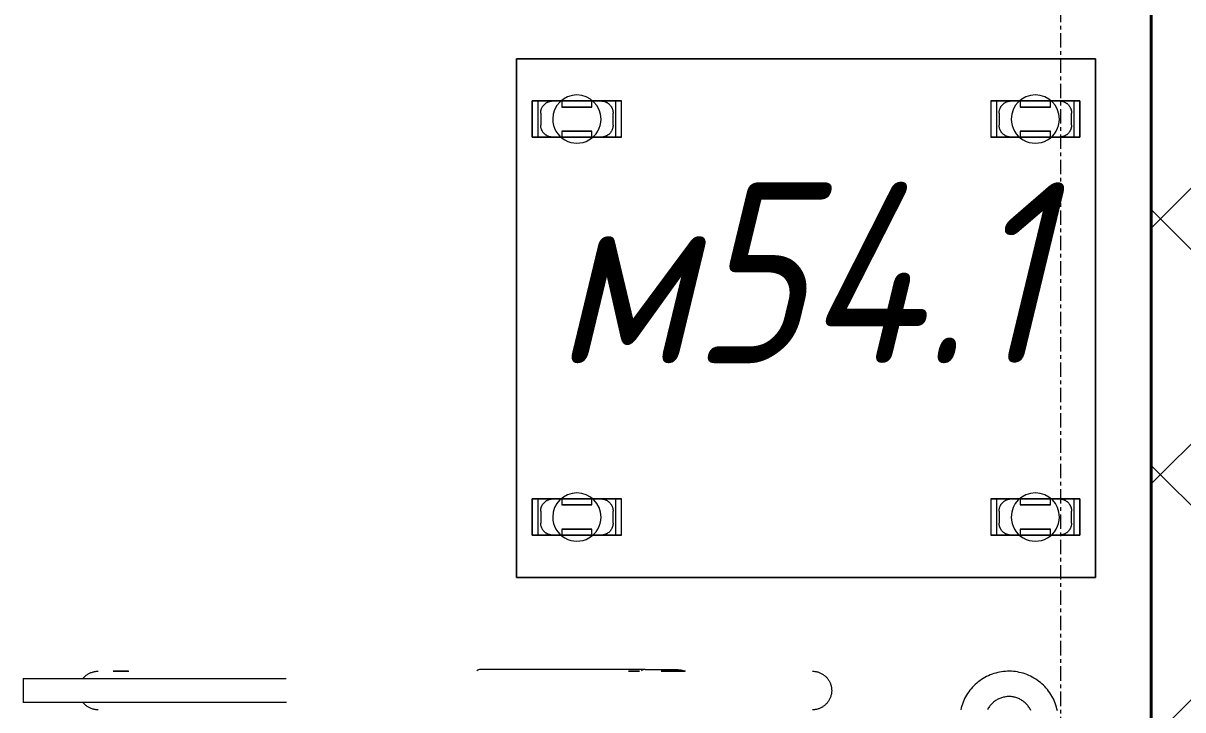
# Model space of a CAD drawing. Header units: millimetres. Extents: x -32954 to 151739, y -65671 to 56243.
# Drawn here: x -16110 to -15149, y -23640 to -23070 of the extents above; entities that cross this region are included whole.
import ezdxf

# ---------------------------------------------------------------- set-up
doc = ezdxf.new("R2010")
doc.units = ezdxf.units.MM
doc.linetypes.add('ADSK_Линия сетки', pattern=[21, 12, -3, 3, -3])
for name, color, linetype, lineweight in [('I-FURN', 7, 'Continuous', 9), ('I-FURN-IDEN', 7, 'Continuous', 9), ('Оси', 7, 'Continuous', 9), ('Специальное оборудование', 7, 'Continuous', 18), ('Стены разрез', 7, 'Continuous', 40)]:
    doc.layers.add(name, color=color, linetype=linetype, lineweight=lineweight)
doc.styles.add('GOST Common_I', font='GOST_Common Italic.ttf', dxfattribs={"width": 0.9, "height": 150})

# ---------------------------------------------------------------- blocks, each defined once
blk = doc.blocks.new('Medical_All_ARJO_Enterprise-8000_Patient-Bed - Citadel-V19-В_АР_ПЭ_02 Этаж')
at = {"layer": 'Специальное оборудование'}
for p, q in [((271.41, 514.46), (263.73, 514.46)), ((263.73, 514.46), (276.93, 514.46)), ((276.25, 514.46), (271.41, 514.46)), ((704.65, 515.96), (568.2, 515.96)), ((693.64, 514.46), (690.99, 514.46)), ((691.02, 514.46), (700.02, 514.46)), ((700, 514.46), (693.64, 514.46)), ((704.65, 515.96), (718.33, 515.96)), ((717.99, 514.46), (737.63, 514.46)), ((730.01, 514.46), (718.1, 514.46)), ((718.33, 515.96), (728.21, 515.96)), ((728.21, 515.96), (732.23, 515.96)), ((738.2, 514.46), (730.01, 514.46)), ((189.25, 508.46), (189.25, 488.45)), ((189.25, 508.46), (239.32, 508.46)), ((239.32, 508.46), (407.2, 508.46)), ((239.32, 488.45), (189.25, 488.45)), ((407.55, 488.45), (239.32, 488.45))]:
    blk.add_line(p, q, dxfattribs=at)
at = {"layer": 'Специальное оборудование', "flags": 128}
for points in [[(238.79, 508.38), (239.2, 508.88), (239.62, 509.35), (240.07, 509.81), (240.53, 510.26), (241.01, 510.68), (241.51, 511.08), (242.02, 511.46), (242.55, 511.83), (243.09, 512.17), (243.64, 512.49), (244.21, 512.78), (244.79, 513.06), (245.38, 513.31), (245.98, 513.53), (246.59, 513.74), (247.2, 513.91), (247.82, 514.07), (248.45, 514.19), (249.08, 514.3), (249.72, 514.38), (250.35, 514.43), (250.99, 514.45), (251.34, 514.46)], [(732.23, 515.96), (734.28, 515.74), (736.26, 515.1)], [(843.38, 514.46), (844.02, 514.44), (844.66, 514.41), (845.29, 514.34), (845.93, 514.25), (846.56, 514.14), (847.18, 514), (847.8, 513.83), (848.41, 513.65), (849.01, 513.43), (849.61, 513.19), (850.19, 512.93), (850.77, 512.65), (851.33, 512.34), (851.88, 512.01), (852.41, 511.66), (852.93, 511.29), (853.44, 510.9), (853.93, 510.49), (854.4, 510.05), (854.86, 509.6), (855.29, 509.14), (855.71, 508.65), (856.11, 508.15), (856.49, 507.63), (856.84, 507.1), (857.18, 506.56), (857.49, 506), (857.78, 505.43), (858.05, 504.85), (858.29, 504.26), (858.51, 503.65), (858.71, 503.04), (858.88, 502.43), (859.02, 501.81), (859.15, 501.18), (859.24, 500.54), (859.31, 499.91), (859.36, 499.27), (859.38, 498.63), (859.37, 497.99), (859.34, 497.35), (859.28, 496.71), (859.2, 496.08), (859.09, 495.45), (858.96, 494.82), (858.8, 494.2), (858.62, 493.59), (858.41, 492.98), (858.18, 492.39), (857.93, 491.8), (857.65, 491.22), (857.35, 490.66), (857.03, 490.1), (856.68, 489.57), (856.31, 489.04), (855.93, 488.53), (855.52, 488.04), (855.09, 487.56), (854.65, 487.1), (854.19, 486.66), (853.7, 486.24), (853.21, 485.83), (852.7, 485.45), (852.17, 485.09), (851.63, 484.75), (851.07, 484.43), (850.5, 484.13), (849.93, 483.86), (849.34, 483.61), (848.74, 483.38), (848.13, 483.18), (847.52, 483), (846.89, 482.85), (846.27, 482.72), (845.64, 482.62), (845, 482.54), (844.36, 482.49), (843.72, 482.46), (843.38, 482.46)], [(1046.49, 481.58), (1046.13, 483.18), (1045.71, 484.77), (1045.23, 486.33), (1044.68, 487.88), (1044.07, 489.4), (1043.4, 490.9), (1042.67, 492.37), (1041.89, 493.81), (1041.04, 495.22), (1040.15, 496.59), (1039.19, 497.92), (1038.19, 499.22), (1037.13, 500.47), (1036.02, 501.68), (1034.87, 502.85), (1033.67, 503.97), (1032.43, 505.04), (1031.15, 506.06), (1029.82, 507.02), (1028.46, 507.94), (1027.06, 508.8), (1025.63, 509.6), (1024.17, 510.34), (1022.68, 511.03), (1021.16, 511.65), (1019.62, 512.21), (1018.06, 512.72), (1016.48, 513.15), (1014.89, 513.53), (1013.28, 513.84), (1011.65, 514.09), (1010.02, 514.27), (1008.39, 514.38), (1006.75, 514.44), (1005.11, 514.42), (1003.47, 514.34), (1001.84, 514.19), (1000.21, 513.98), (998.6, 513.71), (996.99, 513.37), (995.4, 512.96), (993.83, 512.49), (992.28, 511.96), (990.75, 511.37), (989.24, 510.72), (987.77, 510.01), (986.32, 509.24), (984.9, 508.41), (983.52, 507.52), (982.18, 506.59), (980.87, 505.59), (979.61, 504.55), (978.38, 503.46), (977.21, 502.32), (976.07, 501.13), (974.99, 499.9), (973.96, 498.63), (972.98, 497.31), (972.05, 495.96), (971.17, 494.57), (970.36, 493.15), (969.6, 491.7), (968.9, 490.22), (968.26, 488.71), (967.68, 487.17), (967.16, 485.62), (966.7, 484.04), (966.31, 482.45)], [(1024.4, 481.96), (1024.05, 482.67), (1023.66, 483.38), (1023.25, 484.06), (1022.81, 484.73), (1022.35, 485.38), (1021.86, 486.01), (1021.34, 486.63), (1020.8, 487.22), (1020.24, 487.78), (1019.66, 488.33), (1019.05, 488.85), (1018.42, 489.35), (1017.78, 489.82), (1017.11, 490.27), (1016.43, 490.69), (1015.73, 491.08), (1015.02, 491.44), (1014.29, 491.77), (1013.55, 492.08), (1012.8, 492.35), (1012.04, 492.6), (1011.27, 492.81), (1010.49, 492.99), (1009.71, 493.15), (1008.92, 493.27), (1008.12, 493.36), (1007.32, 493.41), (1006.52, 493.44), (1005.72, 493.43), (1004.92, 493.39), (1004.13, 493.32), (1003.33, 493.22), (1002.55, 493.08), (1001.76, 492.91), (1000.99, 492.72), (1000.22, 492.49), (999.46, 492.23), (998.72, 491.94), (997.98, 491.62), (997.26, 491.28), (996.56, 490.9), (995.87, 490.5), (995.19, 490.07), (994.54, 489.61), (993.9, 489.12), (993.28, 488.62), (992.69, 488.08), (992.11, 487.53), (991.56, 486.95), (991.03, 486.35), (990.53, 485.72), (990.05, 485.08), (989.59, 484.42), (989.17, 483.75), (988.77, 483.05), (988.4, 482.34)], [(251.34, 482.46), (250.7, 482.47), (250.06, 482.51), (249.42, 482.57), (248.79, 482.66), (248.16, 482.78), (247.53, 482.92), (246.92, 483.08), (246.3, 483.27), (245.7, 483.48), (245.11, 483.72), (244.52, 483.98), (243.95, 484.27), (243.39, 484.57), (242.84, 484.9), (242.3, 485.25), (241.78, 485.62), (241.28, 486.02), (240.79, 486.43), (240.32, 486.86), (239.86, 487.31), (239.42, 487.78), (239.01, 488.26)]]:
    blk.add_lwpolyline(points, dxfattribs=at)
at = {"layer": 'Специальное оборудование'}
for centre in [(568.2, 482.25), (704.65, 482.25)]:
    blk.add_ellipse(centre, major_axis=(0, 33.71), ratio=0.34202, start_param=0, end_param=0.261799, dxfattribs=at)
blk = doc.blocks.new('М35-М54-М210-М382_Тумба - М54_1_Тумба прикроватная 400х500х750 мм-9778782-О_ТХ_05')
at = {"layer": 'I-FURN'}
for p, q in [((215, 480), (-215, 480)), ((-215, 480), (-215, 0)), ((-215, 480), (215, 480)), ((-215, 0), (-215, 480)), ((215, 0), (215, 480)), ((215, 480), (215, 0)), ((-150, 467), (-180, 467)), ((-180, 393), (-180, 467)), ((-180, 467), (-180, 462)), ((-180, 467), (-150, 467)), ((-180, 462), (-180, 398)), ((-180, 462), (-150, 462)), ((-150, 462), (-150, 467)), ((-150, 467), (-150, 393)), ((-150, 398), (-150, 462)), ((180, 467), (150, 467)), ((150, 393), (150, 467)), ((150, 467), (150, 462)), ((150, 467), (180, 467)), ((150, 462), (150, 398)), ((150, 462), (180, 462)), ((180, 462), (180, 467)), ((180, 467), (180, 393)), ((180, 398), (180, 462)), ((-160, 460), (-170, 460)), ((170, 460), (160, 460)), ((-175, 442.5), (-180, 442.5)), ((-180, 417.5), (-180, 442.5)), ((-180, 442.5), (-180, 417.5)), ((-175, 417.5), (-175, 442.5)), ((-175, 442.5), (-175, 417.5)), ((-150, 442.5), (-155, 442.5)), ((-155, 417.5), (-155, 442.5)), ((-155, 442.5), (-155, 417.5)), ((-150, 442.5), (-150, 417.5)), ((-150, 417.5), (-150, 442.5)), ((155, 442.5), (150, 442.5)), ((150, 417.5), (150, 442.5)), ((150, 442.5), (150, 417.5)), ((155, 442.5), (155, 417.5)), ((155, 417.5), (155, 442.5)), ((180, 442.5), (175, 442.5)), ((175, 442.5), (175, 417.5)), ((175, 417.5), (175, 442.5)), ((180, 442.5), (180, 417.5)), ((180, 417.5), (180, 442.5)), ((-180, 417.5), (-175, 417.5)), ((-155, 417.5), (-150, 417.5)), ((150, 417.5), (155, 417.5)), ((175, 417.5), (180, 417.5)), ((-180, 398), (-180, 393)), ((-150, 398), (-180, 398)), ((-170, 400), (-160, 400)), ((-150, 393), (-150, 398)), ((150, 398), (150, 393)), ((180, 398), (150, 398)), ((160, 400), (170, 400)), ((180, 393), (180, 398)), ((-180, 393), (-150, 393)), ((-180, 393), (-150, 393)), ((150, 393), (180, 393)), ((150, 393), (180, 393)), ((-150, 87), (-180, 87)), ((-180, 13), (-180, 87)), ((-180, 87), (-180, 82)), ((-150, 87), (-180, 87)), ((-150, 82), (-150, 87)), ((-150, 87), (-150, 13)), ((180, 87), (150, 87)), ((150, 13), (150, 87)), ((150, 87), (150, 82)), ((180, 87), (150, 87)), ((180, 82), (180, 87)), ((180, 87), (180, 13)), ((-180, 82), (-180, 18)), ((-180, 82), (-150, 82)), ((-160, 80), (-170, 80)), ((-150, 18), (-150, 82)), ((150, 82), (150, 18)), ((150, 82), (180, 82)), ((170, 80), (160, 80)), ((180, 18), (180, 82)), ((-175, 62.5), (-180, 62.5)), ((-180, 37.5), (-180, 62.5)), ((-180, 62.5), (-180, 37.5)), ((-175, 37.5), (-175, 62.5)), ((-175, 62.5), (-175, 37.5)), ((-150, 62.5), (-155, 62.5)), ((-155, 37.5), (-155, 62.5)), ((-155, 62.5), (-155, 37.5)), ((-150, 62.5), (-150, 37.5)), ((-150, 37.5), (-150, 62.5)), ((155, 62.5), (150, 62.5)), ((150, 37.5), (150, 62.5)), ((150, 62.5), (150, 37.5)), ((155, 62.5), (155, 37.5)), ((155, 37.5), (155, 62.5)), ((180, 62.5), (175, 62.5)), ((175, 62.5), (175, 37.5)), ((175, 37.5), (175, 62.5)), ((180, 62.5), (180, 37.5)), ((180, 37.5), (180, 62.5)), ((-180, 37.5), (-175, 37.5)), ((-155, 37.5), (-150, 37.5)), ((150, 37.5), (155, 37.5)), ((175, 37.5), (180, 37.5)), ((-170, 20), (-160, 20)), ((160, 20), (170, 20)), ((-180, 18), (-180, 13)), ((-150, 18), (-180, 18)), ((-180, 13), (-150, 13)), ((-150, 13), (-180, 13)), ((-150, 13), (-150, 18)), ((150, 18), (150, 13)), ((180, 18), (150, 18)), ((150, 13), (180, 13)), ((180, 13), (150, 13)), ((180, 13), (180, 18)), ((-215, 0), (215, 0)), ((215, 0), (-215, 0))]:
    blk.add_line(p, q, dxfattribs=at)
at = {"layer": 'I-FURN', "flags": 128}
for points in [[(-180, 450), (-179.99, 450.4), (-179.97, 450.8), (-179.93, 451.2), (-179.87, 451.59), (-179.8, 451.99), (-179.71, 452.38), (-179.61, 452.76), (-179.49, 453.15), (-179.36, 453.52), (-179.21, 453.89), (-179.05, 454.26), (-178.87, 454.62), (-178.68, 454.97), (-178.47, 455.31), (-178.25, 455.65), (-178.02, 455.97), (-177.78, 456.29), (-177.52, 456.59), (-177.25, 456.89), (-176.97, 457.17), (-176.67, 457.45), (-176.37, 457.71), (-176.06, 457.96), (-175.74, 458.19), (-175.4, 458.41), (-175.06, 458.62), (-174.71, 458.82), (-174.36, 459), (-173.99, 459.17), (-173.62, 459.32), (-173.25, 459.46), (-172.87, 459.58), (-172.48, 459.69), (-172.09, 459.78), (-171.7, 459.85), (-171.3, 459.91), (-170.91, 459.96), (-170.51, 459.99), (-170.11, 460), (-170, 460)], [(-160, 460), (-159.6, 459.99), (-159.2, 459.97), (-158.8, 459.93), (-158.41, 459.87), (-158.01, 459.8), (-157.62, 459.71), (-157.24, 459.61), (-156.85, 459.49), (-156.48, 459.36), (-156.11, 459.21), (-155.74, 459.05), (-155.38, 458.87), (-155.03, 458.68), (-154.69, 458.47), (-154.35, 458.25), (-154.03, 458.02), (-153.71, 457.78), (-153.41, 457.52), (-153.11, 457.25), (-152.83, 456.97), (-152.55, 456.67), (-152.29, 456.37), (-152.04, 456.06), (-151.81, 455.74), (-151.59, 455.4), (-151.38, 455.06), (-151.18, 454.71), (-151, 454.36), (-150.83, 453.99), (-150.68, 453.62), (-150.54, 453.25), (-150.42, 452.87), (-150.31, 452.48), (-150.22, 452.09), (-150.15, 451.7), (-150.09, 451.3), (-150.04, 450.91), (-150.01, 450.51), (-150, 450.11), (-150, 450)], [(150, 450), (150.01, 450.4), (150.03, 450.8), (150.07, 451.2), (150.13, 451.59), (150.2, 451.99), (150.29, 452.38), (150.39, 452.76), (150.51, 453.15), (150.64, 453.52), (150.79, 453.89), (150.95, 454.26), (151.13, 454.62), (151.32, 454.97), (151.53, 455.31), (151.75, 455.65), (151.98, 455.97), (152.22, 456.29), (152.48, 456.59), (152.75, 456.89), (153.03, 457.17), (153.33, 457.45), (153.63, 457.71), (153.94, 457.96), (154.26, 458.19), (154.6, 458.41), (154.94, 458.62), (155.29, 458.82), (155.64, 459), (156.01, 459.17), (156.38, 459.32), (156.75, 459.46), (157.13, 459.58), (157.52, 459.69), (157.91, 459.78), (158.3, 459.85), (158.7, 459.91), (159.09, 459.96), (159.49, 459.99), (159.89, 460), (160, 460)], [(170, 460), (170.4, 459.99), (170.8, 459.97), (171.2, 459.93), (171.59, 459.87), (171.99, 459.8), (172.38, 459.71), (172.76, 459.61), (173.15, 459.49), (173.52, 459.36), (173.89, 459.21), (174.26, 459.05), (174.62, 458.87), (174.97, 458.68), (175.31, 458.47), (175.65, 458.25), (175.97, 458.02), (176.29, 457.78), (176.59, 457.52), (176.89, 457.25), (177.17, 456.97), (177.45, 456.67), (177.71, 456.37), (177.96, 456.06), (178.19, 455.74), (178.41, 455.4), (178.62, 455.06), (178.82, 454.71), (179, 454.36), (179.17, 453.99), (179.32, 453.62), (179.46, 453.25), (179.58, 452.87), (179.69, 452.48), (179.78, 452.09), (179.85, 451.7), (179.91, 451.3), (179.96, 450.91), (179.99, 450.51), (180, 450.11), (180, 450)], [(-180, 410), (-180, 410.02), (-180, 410.06), (-180, 410.14), (-180, 410.26), (-180, 410.4), (-180, 410.57), (-180, 410.78), (-180, 411.02), (-180, 411.28), (-180, 411.58), (-180, 411.9), (-180, 412.26), (-180, 412.64), (-180, 413.05), (-180, 413.49), (-180, 413.96), (-180, 414.45), (-180, 414.96), (-180, 415.5), (-180, 416.07), (-180, 416.65), (-180, 417.26), (-180, 417.88), (-180, 418.53), (-180, 419.19), (-180, 419.88), (-180, 420.57), (-180, 421.29), (-180, 422.01), (-180, 422.75), (-180, 423.5), (-180, 424.27), (-180, 425.04), (-180, 425.82), (-180, 426.6), (-180, 427.39), (-180, 428.19), (-180, 428.98), (-180, 429.78), (-180, 430.58), (-180, 431.38), (-180, 432.18), (-180, 432.97), (-180, 433.76), (-180, 434.54), (-180, 435.32), (-180, 436.09), (-180, 436.84), (-180, 437.59), (-180, 438.32), (-180, 439.04), (-180, 439.75), (-180, 440.44), (-180, 441.11), (-180, 441.77), (-180, 442.41), (-180, 443.02), (-180, 443.62), (-180, 444.2), (-180, 444.75), (-180, 445.28), (-180, 445.78), (-180, 446.26), (-180, 446.71), (-180, 447.14), (-180, 447.54), (-180, 447.91), (-180, 448.25), (-180, 448.56), (-180, 448.84), (-180, 449.1), (-180, 449.32), (-180, 449.51), (-180, 449.67), (-180, 449.8), (-180, 449.9), (-180, 449.96), (-180, 450), (-180, 450)], [(-180, 450), (-180, 449.98), (-180, 449.94), (-180, 449.86), (-180, 449.74), (-180, 449.6), (-180, 449.43), (-180, 449.22), (-180, 448.98), (-180, 448.72), (-180, 448.42), (-180, 448.1), (-180, 447.74), (-180, 447.36), (-180, 446.95), (-180, 446.51), (-180, 446.04), (-180, 445.55), (-180, 445.04), (-180, 444.5), (-180, 443.93), (-180, 443.35), (-180, 442.74), (-180, 442.12), (-180, 441.47), (-180, 440.81), (-180, 440.12), (-180, 439.43), (-180, 438.71), (-180, 437.99), (-180, 437.25), (-180, 436.5), (-180, 435.73), (-180, 434.96), (-180, 434.18), (-180, 433.4), (-180, 432.61), (-180, 431.81), (-180, 431.02), (-180, 430.22), (-180, 429.42), (-180, 428.62), (-180, 427.82), (-180, 427.03), (-180, 426.24), (-180, 425.46), (-180, 424.68), (-180, 423.91), (-180, 423.16), (-180, 422.41), (-180, 421.68), (-180, 420.96), (-180, 420.25), (-180, 419.56), (-180, 418.89), (-180, 418.23), (-180, 417.59), (-180, 416.98), (-180, 416.38), (-180, 415.8), (-180, 415.25), (-180, 414.72), (-180, 414.22), (-180, 413.74), (-180, 413.29), (-180, 412.86), (-180, 412.46), (-180, 412.09), (-180, 411.75), (-180, 411.44), (-180, 411.16), (-180, 410.9), (-180, 410.68), (-180, 410.49), (-180, 410.33), (-180, 410.2), (-180, 410.1), (-180, 410.04), (-180, 410), (-180, 410)], [(-150, 450), (-150, 449.98), (-150, 449.94), (-150, 449.86), (-150, 449.74), (-150, 449.6), (-150, 449.43), (-150, 449.22), (-150, 448.98), (-150, 448.72), (-150, 448.42), (-150, 448.1), (-150, 447.74), (-150, 447.36), (-150, 446.95), (-150, 446.51), (-150, 446.04), (-150, 445.55), (-150, 445.04), (-150, 444.5), (-150, 443.93), (-150, 443.35), (-150, 442.74), (-150, 442.12), (-150, 441.47), (-150, 440.81), (-150, 440.12), (-150, 439.43), (-150, 438.71), (-150, 437.99), (-150, 437.25), (-150, 436.5), (-150, 435.73), (-150, 434.96), (-150, 434.18), (-150, 433.4), (-150, 432.61), (-150, 431.81), (-150, 431.02), (-150, 430.22), (-150, 429.42), (-150, 428.62), (-150, 427.82), (-150, 427.03), (-150, 426.24), (-150, 425.46), (-150, 424.68), (-150, 423.91), (-150, 423.16), (-150, 422.41), (-150, 421.68), (-150, 420.96), (-150, 420.25), (-150, 419.56), (-150, 418.89), (-150, 418.23), (-150, 417.59), (-150, 416.98), (-150, 416.38), (-150, 415.8), (-150, 415.25), (-150, 414.72), (-150, 414.22), (-150, 413.74), (-150, 413.29), (-150, 412.86), (-150, 412.46), (-150, 412.09), (-150, 411.75), (-150, 411.44), (-150, 411.16), (-150, 410.9), (-150, 410.68), (-150, 410.49), (-150, 410.33), (-150, 410.2), (-150, 410.1), (-150, 410.04), (-150, 410), (-150, 410)], [(-150, 410), (-150, 410.02), (-150, 410.06), (-150, 410.14), (-150, 410.26), (-150, 410.4), (-150, 410.57), (-150, 410.78), (-150, 411.02), (-150, 411.28), (-150, 411.58), (-150, 411.9), (-150, 412.26), (-150, 412.64), (-150, 413.05), (-150, 413.49), (-150, 413.96), (-150, 414.45), (-150, 414.96), (-150, 415.5), (-150, 416.07), (-150, 416.65), (-150, 417.26), (-150, 417.88), (-150, 418.53), (-150, 419.19), (-150, 419.88), (-150, 420.57), (-150, 421.29), (-150, 422.01), (-150, 422.75), (-150, 423.5), (-150, 424.27), (-150, 425.04), (-150, 425.82), (-150, 426.6), (-150, 427.39), (-150, 428.19), (-150, 428.98), (-150, 429.78), (-150, 430.58), (-150, 431.38), (-150, 432.18), (-150, 432.97), (-150, 433.76), (-150, 434.54), (-150, 435.32), (-150, 436.09), (-150, 436.84), (-150, 437.59), (-150, 438.32), (-150, 439.04), (-150, 439.75), (-150, 440.44), (-150, 441.11), (-150, 441.77), (-150, 442.41), (-150, 443.02), (-150, 443.62), (-150, 444.2), (-150, 444.75), (-150, 445.28), (-150, 445.78), (-150, 446.26), (-150, 446.71), (-150, 447.14), (-150, 447.54), (-150, 447.91), (-150, 448.25), (-150, 448.56), (-150, 448.84), (-150, 449.1), (-150, 449.32), (-150, 449.51), (-150, 449.67), (-150, 449.8), (-150, 449.9), (-150, 449.96), (-150, 450), (-150, 450)], [(150, 410), (150, 410.02), (150, 410.06), (150, 410.14), (150, 410.26), (150, 410.4), (150, 410.57), (150, 410.78), (150, 411.02), (150, 411.28), (150, 411.58), (150, 411.9), (150, 412.26), (150, 412.64), (150, 413.05), (150, 413.49), (150, 413.96), (150, 414.45), (150, 414.96), (150, 415.5), (150, 416.07), (150, 416.65), (150, 417.26), (150, 417.88), (150, 418.53), (150, 419.19), (150, 419.88), (150, 420.57), (150, 421.29), (150, 422.01), (150, 422.75), (150, 423.5), (150, 424.27), (150, 425.04), (150, 425.82), (150, 426.6), (150, 427.39), (150, 428.19), (150, 428.98), (150, 429.78), (150, 430.58), (150, 431.38), (150, 432.18), (150, 432.97), (150, 433.76), (150, 434.54), (150, 435.32), (150, 436.09), (150, 436.84), (150, 437.59), (150, 438.32), (150, 439.04), (150, 439.75), (150, 440.44), (150, 441.11), (150, 441.77), (150, 442.41), (150, 443.02), (150, 443.62), (150, 444.2), (150, 444.75), (150, 445.28), (150, 445.78), (150, 446.26), (150, 446.71), (150, 447.14), (150, 447.54), (150, 447.91), (150, 448.25), (150, 448.56), (150, 448.84), (150, 449.1), (150, 449.32), (150, 449.51), (150, 449.67), (150, 449.8), (150, 449.9), (150, 449.96), (150, 450), (150, 450)], [(150, 450), (150, 449.98), (150, 449.94), (150, 449.86), (150, 449.74), (150, 449.6), (150, 449.43), (150, 449.22), (150, 448.98), (150, 448.72), (150, 448.42), (150, 448.1), (150, 447.74), (150, 447.36), (150, 446.95), (150, 446.51), (150, 446.04), (150, 445.55), (150, 445.04), (150, 444.5), (150, 443.93), (150, 443.35), (150, 442.74), (150, 442.12), (150, 441.47), (150, 440.81), (150, 440.12), (150, 439.43), (150, 438.71), (150, 437.99), (150, 437.25), (150, 436.5), (150, 435.73), (150, 434.96), (150, 434.18), (150, 433.4), (150, 432.61), (150, 431.81), (150, 431.02), (150, 430.22), (150, 429.42), (150, 428.62), (150, 427.82), (150, 427.03), (150, 426.24), (150, 425.46), (150, 424.68), (150, 423.91), (150, 423.16), (150, 422.41), (150, 421.68), (150, 420.96), (150, 420.25), (150, 419.56), (150, 418.89), (150, 418.23), (150, 417.59), (150, 416.98), (150, 416.38), (150, 415.8), (150, 415.25), (150, 414.72), (150, 414.22), (150, 413.74), (150, 413.29), (150, 412.86), (150, 412.46), (150, 412.09), (150, 411.75), (150, 411.44), (150, 411.16), (150, 410.9), (150, 410.68), (150, 410.49), (150, 410.33), (150, 410.2), (150, 410.1), (150, 410.04), (150, 410), (150, 410)], [(180, 450), (180, 449.98), (180, 449.94), (180, 449.86), (180, 449.74), (180, 449.6), (180, 449.43), (180, 449.22), (180, 448.98), (180, 448.72), (180, 448.42), (180, 448.1), (180, 447.74), (180, 447.36), (180, 446.95), (180, 446.51), (180, 446.04), (180, 445.55), (180, 445.04), (180, 444.5), (180, 443.93), (180, 443.35), (180, 442.74), (180, 442.12), (180, 441.47), (180, 440.81), (180, 440.12), (180, 439.43), (180, 438.71), (180, 437.99), (180, 437.25), (180, 436.5), (180, 435.73), (180, 434.96), (180, 434.18), (180, 433.4), (180, 432.61), (180, 431.81), (180, 431.02), (180, 430.22), (180, 429.42), (180, 428.62), (180, 427.82), (180, 427.03), (180, 426.24), (180, 425.46), (180, 424.68), (180, 423.91), (180, 423.16), (180, 422.41), (180, 421.68), (180, 420.96), (180, 420.25), (180, 419.56), (180, 418.89), (180, 418.23), (180, 417.59), (180, 416.98), (180, 416.38), (180, 415.8), (180, 415.25), (180, 414.72), (180, 414.22), (180, 413.74), (180, 413.29), (180, 412.86), (180, 412.46), (180, 412.09), (180, 411.75), (180, 411.44), (180, 411.16), (180, 410.9), (180, 410.68), (180, 410.49), (180, 410.33), (180, 410.2), (180, 410.1), (180, 410.04), (180, 410), (180, 410)], [(180, 410), (180, 410.02), (180, 410.06), (180, 410.14), (180, 410.26), (180, 410.4), (180, 410.57), (180, 410.78), (180, 411.02), (180, 411.28), (180, 411.58), (180, 411.9), (180, 412.26), (180, 412.64), (180, 413.05), (180, 413.49), (180, 413.96), (180, 414.45), (180, 414.96), (180, 415.5), (180, 416.07), (180, 416.65), (180, 417.26), (180, 417.88), (180, 418.53), (180, 419.19), (180, 419.88), (180, 420.57), (180, 421.29), (180, 422.01), (180, 422.75), (180, 423.5), (180, 424.27), (180, 425.04), (180, 425.82), (180, 426.6), (180, 427.39), (180, 428.19), (180, 428.98), (180, 429.78), (180, 430.58), (180, 431.38), (180, 432.18), (180, 432.97), (180, 433.76), (180, 434.54), (180, 435.32), (180, 436.09), (180, 436.84), (180, 437.59), (180, 438.32), (180, 439.04), (180, 439.75), (180, 440.44), (180, 441.11), (180, 441.77), (180, 442.41), (180, 443.02), (180, 443.62), (180, 444.2), (180, 444.75), (180, 445.28), (180, 445.78), (180, 446.26), (180, 446.71), (180, 447.14), (180, 447.54), (180, 447.91), (180, 448.25), (180, 448.56), (180, 448.84), (180, 449.1), (180, 449.32), (180, 449.51), (180, 449.67), (180, 449.8), (180, 449.9), (180, 449.96), (180, 450), (180, 450)], [(-170, 400), (-170.4, 400.01), (-170.8, 400.03), (-171.2, 400.07), (-171.59, 400.13), (-171.99, 400.2), (-172.38, 400.29), (-172.76, 400.39), (-173.15, 400.51), (-173.52, 400.64), (-173.89, 400.79), (-174.26, 400.95), (-174.62, 401.13), (-174.97, 401.32), (-175.31, 401.53), (-175.65, 401.75), (-175.97, 401.98), (-176.29, 402.22), (-176.59, 402.48), (-176.89, 402.75), (-177.17, 403.03), (-177.45, 403.33), (-177.71, 403.63), (-177.96, 403.94), (-178.19, 404.26), (-178.41, 404.6), (-178.62, 404.94), (-178.82, 405.29), (-179, 405.64), (-179.17, 406.01), (-179.32, 406.38), (-179.46, 406.75), (-179.58, 407.13), (-179.69, 407.52), (-179.78, 407.91), (-179.85, 408.3), (-179.91, 408.7), (-179.96, 409.09), (-179.99, 409.49), (-180, 409.89), (-180, 410)], [(-150, 410), (-150.01, 409.6), (-150.03, 409.2), (-150.07, 408.8), (-150.13, 408.41), (-150.2, 408.01), (-150.29, 407.62), (-150.39, 407.24), (-150.51, 406.85), (-150.64, 406.48), (-150.79, 406.11), (-150.95, 405.74), (-151.13, 405.38), (-151.32, 405.03), (-151.53, 404.69), (-151.75, 404.35), (-151.98, 404.03), (-152.22, 403.71), (-152.48, 403.41), (-152.75, 403.11), (-153.03, 402.83), (-153.33, 402.55), (-153.63, 402.29), (-153.94, 402.04), (-154.26, 401.81), (-154.6, 401.59), (-154.94, 401.38), (-155.29, 401.18), (-155.64, 401), (-156.01, 400.83), (-156.38, 400.68), (-156.75, 400.54), (-157.13, 400.42), (-157.52, 400.31), (-157.91, 400.22), (-158.3, 400.15), (-158.7, 400.09), (-159.09, 400.04), (-159.49, 400.01), (-159.89, 400), (-160, 400)], [(160, 400), (159.6, 400.01), (159.2, 400.03), (158.8, 400.07), (158.41, 400.13), (158.01, 400.2), (157.62, 400.29), (157.24, 400.39), (156.85, 400.51), (156.48, 400.64), (156.11, 400.79), (155.74, 400.95), (155.38, 401.13), (155.03, 401.32), (154.69, 401.53), (154.35, 401.75), (154.03, 401.98), (153.71, 402.22), (153.41, 402.48), (153.11, 402.75), (152.83, 403.03), (152.55, 403.33), (152.29, 403.63), (152.04, 403.94), (151.81, 404.26), (151.59, 404.6), (151.38, 404.94), (151.18, 405.29), (151, 405.64), (150.83, 406.01), (150.68, 406.38), (150.54, 406.75), (150.42, 407.13), (150.31, 407.52), (150.22, 407.91), (150.15, 408.3), (150.09, 408.7), (150.04, 409.09), (150.01, 409.49), (150, 409.89), (150, 410)], [(180, 410), (179.99, 409.6), (179.97, 409.2), (179.93, 408.8), (179.87, 408.41), (179.8, 408.01), (179.71, 407.62), (179.61, 407.24), (179.49, 406.85), (179.36, 406.48), (179.21, 406.11), (179.05, 405.74), (178.87, 405.38), (178.68, 405.03), (178.47, 404.69), (178.25, 404.35), (178.02, 404.03), (177.78, 403.71), (177.52, 403.41), (177.25, 403.11), (176.97, 402.83), (176.67, 402.55), (176.37, 402.29), (176.06, 402.04), (175.74, 401.81), (175.4, 401.59), (175.06, 401.38), (174.71, 401.18), (174.36, 401), (173.99, 400.83), (173.62, 400.68), (173.25, 400.54), (172.87, 400.42), (172.48, 400.31), (172.09, 400.22), (171.7, 400.15), (171.3, 400.09), (170.91, 400.04), (170.51, 400.01), (170.11, 400), (170, 400)], [(-180, 70), (-179.99, 70.4), (-179.97, 70.8), (-179.93, 71.2), (-179.87, 71.59), (-179.8, 71.99), (-179.71, 72.38), (-179.61, 72.76), (-179.49, 73.15), (-179.36, 73.52), (-179.21, 73.89), (-179.05, 74.26), (-178.87, 74.62), (-178.68, 74.97), (-178.47, 75.31), (-178.25, 75.65), (-178.02, 75.97), (-177.78, 76.29), (-177.52, 76.59), (-177.25, 76.89), (-176.97, 77.17), (-176.67, 77.45), (-176.37, 77.71), (-176.06, 77.96), (-175.74, 78.19), (-175.4, 78.41), (-175.06, 78.62), (-174.71, 78.82), (-174.36, 79), (-173.99, 79.17), (-173.62, 79.32), (-173.25, 79.46), (-172.87, 79.58), (-172.48, 79.69), (-172.09, 79.78), (-171.7, 79.85), (-171.3, 79.91), (-170.91, 79.96), (-170.51, 79.99), (-170.11, 80), (-170, 80)], [(-160, 80), (-159.6, 79.99), (-159.2, 79.97), (-158.8, 79.93), (-158.41, 79.87), (-158.01, 79.8), (-157.62, 79.71), (-157.24, 79.61), (-156.85, 79.49), (-156.48, 79.36), (-156.11, 79.21), (-155.74, 79.05), (-155.38, 78.87), (-155.03, 78.68), (-154.69, 78.47), (-154.35, 78.25), (-154.03, 78.02), (-153.71, 77.78), (-153.41, 77.52), (-153.11, 77.25), (-152.83, 76.97), (-152.55, 76.67), (-152.29, 76.37), (-152.04, 76.06), (-151.81, 75.74), (-151.59, 75.4), (-151.38, 75.06), (-151.18, 74.71), (-151, 74.36), (-150.83, 73.99), (-150.68, 73.62), (-150.54, 73.25), (-150.42, 72.87), (-150.31, 72.48), (-150.22, 72.09), (-150.15, 71.7), (-150.09, 71.3), (-150.04, 70.91), (-150.01, 70.51), (-150, 70.11), (-150, 70)], [(150, 70), (150.01, 70.4), (150.03, 70.8), (150.07, 71.2), (150.13, 71.59), (150.2, 71.99), (150.29, 72.38), (150.39, 72.76), (150.51, 73.15), (150.64, 73.52), (150.79, 73.89), (150.95, 74.26), (151.13, 74.62), (151.32, 74.97), (151.53, 75.31), (151.75, 75.65), (151.98, 75.97), (152.22, 76.29), (152.48, 76.59), (152.75, 76.89), (153.03, 77.17), (153.33, 77.45), (153.63, 77.71), (153.94, 77.96), (154.26, 78.19), (154.6, 78.41), (154.94, 78.62), (155.29, 78.82), (155.64, 79), (156.01, 79.17), (156.38, 79.32), (156.75, 79.46), (157.13, 79.58), (157.52, 79.69), (157.91, 79.78), (158.3, 79.85), (158.7, 79.91), (159.09, 79.96), (159.49, 79.99), (159.89, 80), (160, 80)], [(170, 80), (170.4, 79.99), (170.8, 79.97), (171.2, 79.93), (171.59, 79.87), (171.99, 79.8), (172.38, 79.71), (172.76, 79.61), (173.15, 79.49), (173.52, 79.36), (173.89, 79.21), (174.26, 79.05), (174.62, 78.87), (174.97, 78.68), (175.31, 78.47), (175.65, 78.25), (175.97, 78.02), (176.29, 77.78), (176.59, 77.52), (176.89, 77.25), (177.17, 76.97), (177.45, 76.67), (177.71, 76.37), (177.96, 76.06), (178.19, 75.74), (178.41, 75.4), (178.62, 75.06), (178.82, 74.71), (179, 74.36), (179.17, 73.99), (179.32, 73.62), (179.46, 73.25), (179.58, 72.87), (179.69, 72.48), (179.78, 72.09), (179.85, 71.7), (179.91, 71.3), (179.96, 70.91), (179.99, 70.51), (180, 70.11), (180, 70)], [(-180, 30), (-180, 30.02), (-180, 30.06), (-180, 30.14), (-180, 30.26), (-180, 30.4), (-180, 30.57), (-180, 30.78), (-180, 31.02), (-180, 31.28), (-180, 31.58), (-180, 31.9), (-180, 32.26), (-180, 32.64), (-180, 33.05), (-180, 33.49), (-180, 33.96), (-180, 34.45), (-180, 34.96), (-180, 35.5), (-180, 36.07), (-180, 36.65), (-180, 37.26), (-180, 37.88), (-180, 38.53), (-180, 39.19), (-180, 39.88), (-180, 40.57), (-180, 41.29), (-180, 42.01), (-180, 42.75), (-180, 43.5), (-180, 44.27), (-180, 45.04), (-180, 45.82), (-180, 46.6), (-180, 47.39), (-180, 48.19), (-180, 48.98), (-180, 49.78), (-180, 50.58), (-180, 51.38), (-180, 52.18), (-180, 52.97), (-180, 53.76), (-180, 54.54), (-180, 55.32), (-180, 56.09), (-180, 56.84), (-180, 57.59), (-180, 58.32), (-180, 59.04), (-180, 59.75), (-180, 60.44), (-180, 61.11), (-180, 61.77), (-180, 62.41), (-180, 63.02), (-180, 63.62), (-180, 64.2), (-180, 64.75), (-180, 65.28), (-180, 65.78), (-180, 66.26), (-180, 66.71), (-180, 67.14), (-180, 67.54), (-180, 67.91), (-180, 68.25), (-180, 68.56), (-180, 68.84), (-180, 69.1), (-180, 69.32), (-180, 69.51), (-180, 69.67), (-180, 69.8), (-180, 69.9), (-180, 69.96), (-180, 70), (-180, 70)], [(-180, 70), (-180, 69.98), (-180, 69.94), (-180, 69.86), (-180, 69.74), (-180, 69.6), (-180, 69.43), (-180, 69.22), (-180, 68.98), (-180, 68.72), (-180, 68.42), (-180, 68.1), (-180, 67.74), (-180, 67.36), (-180, 66.95), (-180, 66.51), (-180, 66.04), (-180, 65.55), (-180, 65.04), (-180, 64.5), (-180, 63.93), (-180, 63.35), (-180, 62.74), (-180, 62.12), (-180, 61.47), (-180, 60.81), (-180, 60.12), (-180, 59.43), (-180, 58.71), (-180, 57.99), (-180, 57.25), (-180, 56.5), (-180, 55.73), (-180, 54.96), (-180, 54.18), (-180, 53.4), (-180, 52.61), (-180, 51.81), (-180, 51.02), (-180, 50.22), (-180, 49.42), (-180, 48.62), (-180, 47.82), (-180, 47.03), (-180, 46.24), (-180, 45.46), (-180, 44.68), (-180, 43.91), (-180, 43.16), (-180, 42.41), (-180, 41.68), (-180, 40.96), (-180, 40.25), (-180, 39.56), (-180, 38.89), (-180, 38.23), (-180, 37.59), (-180, 36.98), (-180, 36.38), (-180, 35.8), (-180, 35.25), (-180, 34.72), (-180, 34.22), (-180, 33.74), (-180, 33.29), (-180, 32.86), (-180, 32.46), (-180, 32.09), (-180, 31.75), (-180, 31.44), (-180, 31.16), (-180, 30.9), (-180, 30.68), (-180, 30.49), (-180, 30.33), (-180, 30.2), (-180, 30.1), (-180, 30.04), (-180, 30), (-180, 30)], [(-150, 70), (-150, 69.98), (-150, 69.94), (-150, 69.86), (-150, 69.74), (-150, 69.6), (-150, 69.43), (-150, 69.22), (-150, 68.98), (-150, 68.72), (-150, 68.42), (-150, 68.1), (-150, 67.74), (-150, 67.36), (-150, 66.95), (-150, 66.51), (-150, 66.04), (-150, 65.55), (-150, 65.04), (-150, 64.5), (-150, 63.93), (-150, 63.35), (-150, 62.74), (-150, 62.12), (-150, 61.47), (-150, 60.81), (-150, 60.12), (-150, 59.43), (-150, 58.71), (-150, 57.99), (-150, 57.25), (-150, 56.5), (-150, 55.73), (-150, 54.96), (-150, 54.18), (-150, 53.4), (-150, 52.61), (-150, 51.81), (-150, 51.02), (-150, 50.22), (-150, 49.42), (-150, 48.62), (-150, 47.82), (-150, 47.03), (-150, 46.24), (-150, 45.46), (-150, 44.68), (-150, 43.91), (-150, 43.16), (-150, 42.41), (-150, 41.68), (-150, 40.96), (-150, 40.25), (-150, 39.56), (-150, 38.89), (-150, 38.23), (-150, 37.59), (-150, 36.98), (-150, 36.38), (-150, 35.8), (-150, 35.25), (-150, 34.72), (-150, 34.22), (-150, 33.74), (-150, 33.29), (-150, 32.86), (-150, 32.46), (-150, 32.09), (-150, 31.75), (-150, 31.44), (-150, 31.16), (-150, 30.9), (-150, 30.68), (-150, 30.49), (-150, 30.33), (-150, 30.2), (-150, 30.1), (-150, 30.04), (-150, 30), (-150, 30)], [(-150, 30), (-150, 30.02), (-150, 30.06), (-150, 30.14), (-150, 30.26), (-150, 30.4), (-150, 30.57), (-150, 30.78), (-150, 31.02), (-150, 31.28), (-150, 31.58), (-150, 31.9), (-150, 32.26), (-150, 32.64), (-150, 33.05), (-150, 33.49), (-150, 33.96), (-150, 34.45), (-150, 34.96), (-150, 35.5), (-150, 36.07), (-150, 36.65), (-150, 37.26), (-150, 37.88), (-150, 38.53), (-150, 39.19), (-150, 39.88), (-150, 40.57), (-150, 41.29), (-150, 42.01), (-150, 42.75), (-150, 43.5), (-150, 44.27), (-150, 45.04), (-150, 45.82), (-150, 46.6), (-150, 47.39), (-150, 48.19), (-150, 48.98), (-150, 49.78), (-150, 50.58), (-150, 51.38), (-150, 52.18), (-150, 52.97), (-150, 53.76), (-150, 54.54), (-150, 55.32), (-150, 56.09), (-150, 56.84), (-150, 57.59), (-150, 58.32), (-150, 59.04), (-150, 59.75), (-150, 60.44), (-150, 61.11), (-150, 61.77), (-150, 62.41), (-150, 63.02), (-150, 63.62), (-150, 64.2), (-150, 64.75), (-150, 65.28), (-150, 65.78), (-150, 66.26), (-150, 66.71), (-150, 67.14), (-150, 67.54), (-150, 67.91), (-150, 68.25), (-150, 68.56), (-150, 68.84), (-150, 69.1), (-150, 69.32), (-150, 69.51), (-150, 69.67), (-150, 69.8), (-150, 69.9), (-150, 69.96), (-150, 70), (-150, 70)], [(150, 30), (150, 30.02), (150, 30.06), (150, 30.14), (150, 30.26), (150, 30.4), (150, 30.57), (150, 30.78), (150, 31.02), (150, 31.28), (150, 31.58), (150, 31.9), (150, 32.26), (150, 32.64), (150, 33.05), (150, 33.49), (150, 33.96), (150, 34.45), (150, 34.96), (150, 35.5), (150, 36.07), (150, 36.65), (150, 37.26), (150, 37.88), (150, 38.53), (150, 39.19), (150, 39.88), (150, 40.57), (150, 41.29), (150, 42.01), (150, 42.75), (150, 43.5), (150, 44.27), (150, 45.04), (150, 45.82), (150, 46.6), (150, 47.39), (150, 48.19), (150, 48.98), (150, 49.78), (150, 50.58), (150, 51.38), (150, 52.18), (150, 52.97), (150, 53.76), (150, 54.54), (150, 55.32), (150, 56.09), (150, 56.84), (150, 57.59), (150, 58.32), (150, 59.04), (150, 59.75), (150, 60.44), (150, 61.11), (150, 61.77), (150, 62.41), (150, 63.02), (150, 63.62), (150, 64.2), (150, 64.75), (150, 65.28), (150, 65.78), (150, 66.26), (150, 66.71), (150, 67.14), (150, 67.54), (150, 67.91), (150, 68.25), (150, 68.56), (150, 68.84), (150, 69.1), (150, 69.32), (150, 69.51), (150, 69.67), (150, 69.8), (150, 69.9), (150, 69.96), (150, 70), (150, 70)], [(150, 70), (150, 69.98), (150, 69.94), (150, 69.86), (150, 69.74), (150, 69.6), (150, 69.43), (150, 69.22), (150, 68.98), (150, 68.72), (150, 68.42), (150, 68.1), (150, 67.74), (150, 67.36), (150, 66.95), (150, 66.51), (150, 66.04), (150, 65.55), (150, 65.04), (150, 64.5), (150, 63.93), (150, 63.35), (150, 62.74), (150, 62.12), (150, 61.47), (150, 60.81), (150, 60.12), (150, 59.43), (150, 58.71), (150, 57.99), (150, 57.25), (150, 56.5), (150, 55.73), (150, 54.96), (150, 54.18), (150, 53.4), (150, 52.61), (150, 51.81), (150, 51.02), (150, 50.22), (150, 49.42), (150, 48.62), (150, 47.82), (150, 47.03), (150, 46.24), (150, 45.46), (150, 44.68), (150, 43.91), (150, 43.16), (150, 42.41), (150, 41.68), (150, 40.96), (150, 40.25), (150, 39.56), (150, 38.89), (150, 38.23), (150, 37.59), (150, 36.98), (150, 36.38), (150, 35.8), (150, 35.25), (150, 34.72), (150, 34.22), (150, 33.74), (150, 33.29), (150, 32.86), (150, 32.46), (150, 32.09), (150, 31.75), (150, 31.44), (150, 31.16), (150, 30.9), (150, 30.68), (150, 30.49), (150, 30.33), (150, 30.2), (150, 30.1), (150, 30.04), (150, 30), (150, 30)], [(180, 70), (180, 69.98), (180, 69.94), (180, 69.86), (180, 69.74), (180, 69.6), (180, 69.43), (180, 69.22), (180, 68.98), (180, 68.72), (180, 68.42), (180, 68.1), (180, 67.74), (180, 67.36), (180, 66.95), (180, 66.51), (180, 66.04), (180, 65.55), (180, 65.04), (180, 64.5), (180, 63.93), (180, 63.35), (180, 62.74), (180, 62.12), (180, 61.47), (180, 60.81), (180, 60.12), (180, 59.43), (180, 58.71), (180, 57.99), (180, 57.25), (180, 56.5), (180, 55.73), (180, 54.96), (180, 54.18), (180, 53.4), (180, 52.61), (180, 51.81), (180, 51.02), (180, 50.22), (180, 49.42), (180, 48.62), (180, 47.82), (180, 47.03), (180, 46.24), (180, 45.46), (180, 44.68), (180, 43.91), (180, 43.16), (180, 42.41), (180, 41.68), (180, 40.96), (180, 40.25), (180, 39.56), (180, 38.89), (180, 38.23), (180, 37.59), (180, 36.98), (180, 36.38), (180, 35.8), (180, 35.25), (180, 34.72), (180, 34.22), (180, 33.74), (180, 33.29), (180, 32.86), (180, 32.46), (180, 32.09), (180, 31.75), (180, 31.44), (180, 31.16), (180, 30.9), (180, 30.68), (180, 30.49), (180, 30.33), (180, 30.2), (180, 30.1), (180, 30.04), (180, 30), (180, 30)], [(180, 30), (180, 30.02), (180, 30.06), (180, 30.14), (180, 30.26), (180, 30.4), (180, 30.57), (180, 30.78), (180, 31.02), (180, 31.28), (180, 31.58), (180, 31.9), (180, 32.26), (180, 32.64), (180, 33.05), (180, 33.49), (180, 33.96), (180, 34.45), (180, 34.96), (180, 35.5), (180, 36.07), (180, 36.65), (180, 37.26), (180, 37.88), (180, 38.53), (180, 39.19), (180, 39.88), (180, 40.57), (180, 41.29), (180, 42.01), (180, 42.75), (180, 43.5), (180, 44.27), (180, 45.04), (180, 45.82), (180, 46.6), (180, 47.39), (180, 48.19), (180, 48.98), (180, 49.78), (180, 50.58), (180, 51.38), (180, 52.18), (180, 52.97), (180, 53.76), (180, 54.54), (180, 55.32), (180, 56.09), (180, 56.84), (180, 57.59), (180, 58.32), (180, 59.04), (180, 59.75), (180, 60.44), (180, 61.11), (180, 61.77), (180, 62.41), (180, 63.02), (180, 63.62), (180, 64.2), (180, 64.75), (180, 65.28), (180, 65.78), (180, 66.26), (180, 66.71), (180, 67.14), (180, 67.54), (180, 67.91), (180, 68.25), (180, 68.56), (180, 68.84), (180, 69.1), (180, 69.32), (180, 69.51), (180, 69.67), (180, 69.8), (180, 69.9), (180, 69.96), (180, 70), (180, 70)], [(-170, 20), (-170.4, 20.01), (-170.8, 20.03), (-171.2, 20.07), (-171.59, 20.13), (-171.99, 20.2), (-172.38, 20.29), (-172.76, 20.39), (-173.15, 20.51), (-173.52, 20.64), (-173.89, 20.79), (-174.26, 20.95), (-174.62, 21.13), (-174.97, 21.32), (-175.31, 21.53), (-175.65, 21.75), (-175.97, 21.98), (-176.29, 22.22), (-176.59, 22.48), (-176.89, 22.75), (-177.17, 23.03), (-177.45, 23.33), (-177.71, 23.63), (-177.96, 23.94), (-178.19, 24.26), (-178.41, 24.6), (-178.62, 24.94), (-178.82, 25.29), (-179, 25.64), (-179.17, 26.01), (-179.32, 26.38), (-179.46, 26.75), (-179.58, 27.13), (-179.69, 27.52), (-179.78, 27.91), (-179.85, 28.3), (-179.91, 28.7), (-179.96, 29.09), (-179.99, 29.49), (-180, 29.89), (-180, 30)], [(-150, 30), (-150.01, 29.6), (-150.03, 29.2), (-150.07, 28.8), (-150.13, 28.41), (-150.2, 28.01), (-150.29, 27.62), (-150.39, 27.24), (-150.51, 26.85), (-150.64, 26.48), (-150.79, 26.11), (-150.95, 25.74), (-151.13, 25.38), (-151.32, 25.03), (-151.53, 24.69), (-151.75, 24.35), (-151.98, 24.03), (-152.22, 23.71), (-152.48, 23.41), (-152.75, 23.11), (-153.03, 22.83), (-153.33, 22.55), (-153.63, 22.29), (-153.94, 22.04), (-154.26, 21.81), (-154.6, 21.59), (-154.94, 21.38), (-155.29, 21.18), (-155.64, 21), (-156.01, 20.83), (-156.38, 20.68), (-156.75, 20.54), (-157.13, 20.42), (-157.52, 20.31), (-157.91, 20.22), (-158.3, 20.15), (-158.7, 20.09), (-159.09, 20.04), (-159.49, 20.01), (-159.89, 20), (-160, 20)], [(160, 20), (159.6, 20.01), (159.2, 20.03), (158.8, 20.07), (158.41, 20.13), (158.01, 20.2), (157.62, 20.29), (157.24, 20.39), (156.85, 20.51), (156.48, 20.64), (156.11, 20.79), (155.74, 20.95), (155.38, 21.13), (155.03, 21.32), (154.69, 21.53), (154.35, 21.75), (154.03, 21.98), (153.71, 22.22), (153.41, 22.48), (153.11, 22.75), (152.83, 23.03), (152.55, 23.33), (152.29, 23.63), (152.04, 23.94), (151.81, 24.26), (151.59, 24.6), (151.38, 24.94), (151.18, 25.29), (151, 25.64), (150.83, 26.01), (150.68, 26.38), (150.54, 26.75), (150.42, 27.13), (150.31, 27.52), (150.22, 27.91), (150.15, 28.3), (150.09, 28.7), (150.04, 29.09), (150.01, 29.49), (150, 29.89), (150, 30)], [(180, 30), (179.99, 29.6), (179.97, 29.2), (179.93, 28.8), (179.87, 28.41), (179.8, 28.01), (179.71, 27.62), (179.61, 27.24), (179.49, 26.85), (179.36, 26.48), (179.21, 26.11), (179.05, 25.74), (178.87, 25.38), (178.68, 25.03), (178.47, 24.69), (178.25, 24.35), (178.02, 24.03), (177.78, 23.71), (177.52, 23.41), (177.25, 23.11), (176.97, 22.83), (176.67, 22.55), (176.37, 22.29), (176.06, 22.04), (175.74, 21.81), (175.4, 21.59), (175.06, 21.38), (174.71, 21.18), (174.36, 21), (173.99, 20.83), (173.62, 20.68), (173.25, 20.54), (172.87, 20.42), (172.48, 20.31), (172.09, 20.22), (171.7, 20.15), (171.3, 20.09), (170.91, 20.04), (170.51, 20.01), (170.11, 20), (170, 20)]]:
    blk.add_lwpolyline(points, dxfattribs=at)
at = {"layer": 'I-FURN'}
for centre, start, end in [((-165, 430), 90, 270), ((-165, 430), 90, 270), ((-165, 430), 270, 90), ((-165, 430), 270, 90), ((165, 430), 90, 270), ((165, 430), 90, 270), ((165, 430), 270, 90), ((165, 430), 270, 90), ((-165, 50), 90, 270), ((-165, 50), 90, 270), ((-165, 50), 270, 90), ((-165, 50), 270, 90), ((165, 50), 90, 270), ((165, 50), 90, 270), ((165, 50), 270, 90), ((165, 50), 270, 90)]:
    blk.add_arc(centre, 20, start, end, dxfattribs=at)

msp = doc.modelspace()

# ---------------------------------------------------------------- hatches: boundary and pattern name
at = {"layer": 'Стены разрез', "lineweight": 9}
h = msp.add_hatch(dxfattribs=at)
h.set_pattern_fill('FP_1', color=256, style=0, pattern_type=2)
h.set_pattern_definition([(45, (-4e-12, -22914.43), (-106.066, 106.066), []), (135, (-4e-12, -22914.43), (-106.066, -106.066), [])])
h.paths.add_polyline_path([(-15150, -26751.82), (-15050, -26751.82), (-15050, -20864.43), (-15175, -20864.43), (-15175, -26751.82)])

# ---------------------------------------------------------------- linework, layer by layer
at = {"layer": 'Оси', "linetype": 'ADSK_Линия сетки'}
msp.add_line((-15250, -18626.57), (-15250, -37414.43), dxfattribs=at)
at = {"layer": 'Стены разрез'}
msp.add_line((-15175, -20884.43), (-15175, -25999.43), dxfattribs=at)

# ---------------------------------------------------------------- block references
at = {"layer": 'I-FURN', "rotation": 270.0000000000005}
msp.add_blockref('М35-М54-М210-М382_Тумба - М54_1_Тумба прикроватная 400х500х750 мм-9778782-О_ТХ_05', (-15700.98, -23314.79), dxfattribs=at)
at = {"layer": 'Специальное оборудование'}
msp.add_blockref('Medical_All_ARJO_Enterprise-8000_Patient-Bed - Citadel-V19-В_АР_ПЭ_02 Этаж', (-16299.16, -24122.09), dxfattribs=at)

# ---------------------------------------------------------------- texts
at = {"layer": 'I-FURN-IDEN', "char_height": 150, "attachment_point": 1, "style": 'GOST Common_I'}
for s, insert, width in [('54.1', (-15556.28, -23202.24), 396.8353), ('\\fGOST Common|b0|i1|c204|p34|;\\W.9;м', (-15669.39, -23202.24), 137.0886)]:
    msp.add_mtext(s, dxfattribs=dict(at, insert=insert, width=width))

doc.saveas('drawing.dxf')
